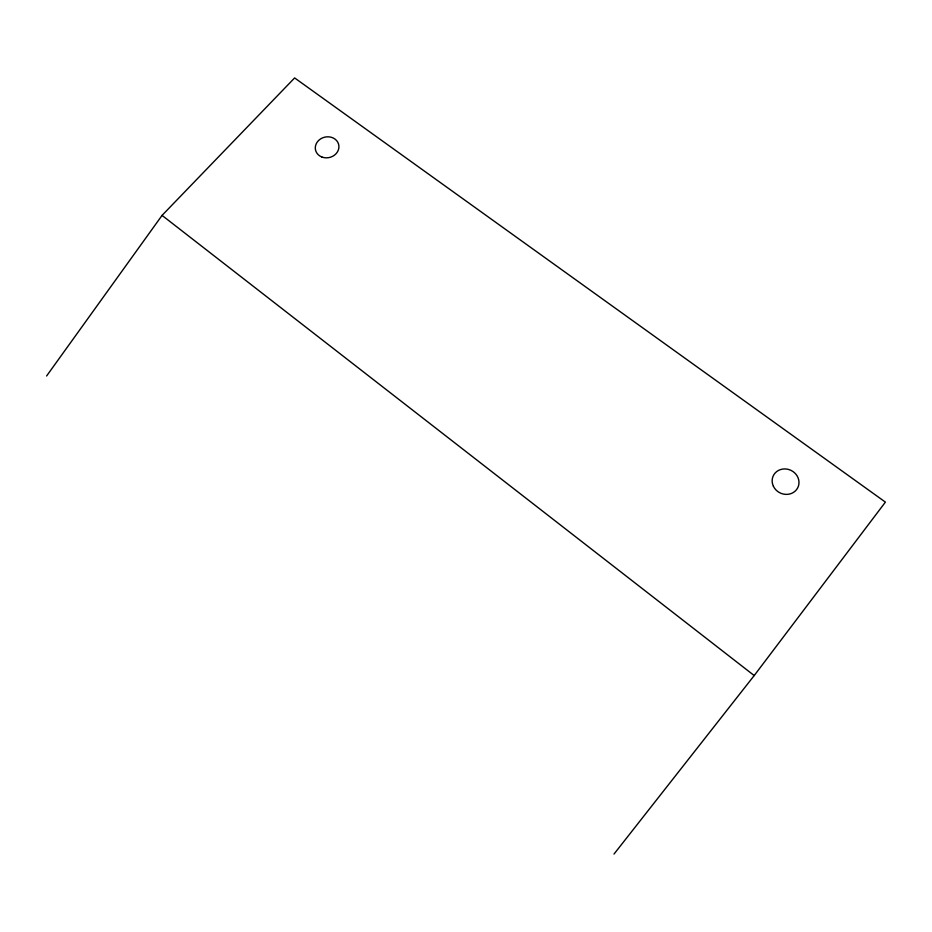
<?xml version="1.0" encoding="UTF-8"?>
<svg xmlns="http://www.w3.org/2000/svg" width="932" height="932" viewBox="0 0 932 932"><rect width="100%" height="100%" fill="white"/><g stroke="black" fill="none" stroke-linecap="round" stroke-linejoin="round"><path stroke-width="1.4" d="M46.6 375.992L162.063 215.397L294.629 77.927L885.4 502.115L754.198 675.56L614.002 854.073M162.063 215.397L754.198 675.56M321.889 157.019A11.895 10.438 -13.3 0 0 338.91 146.009A11.895 10.438 -13.3 0 0 320.526 138.938A11.895 10.438 -13.3 0 0 321.889 157.019M773.397 486.271A13.619 12.524 25.5 0 0 796.557 489.638A13.619 12.524 25.5 0 0 786.759 469.076A13.619 12.524 25.5 0 0 773.397 486.271"/></g></svg>
